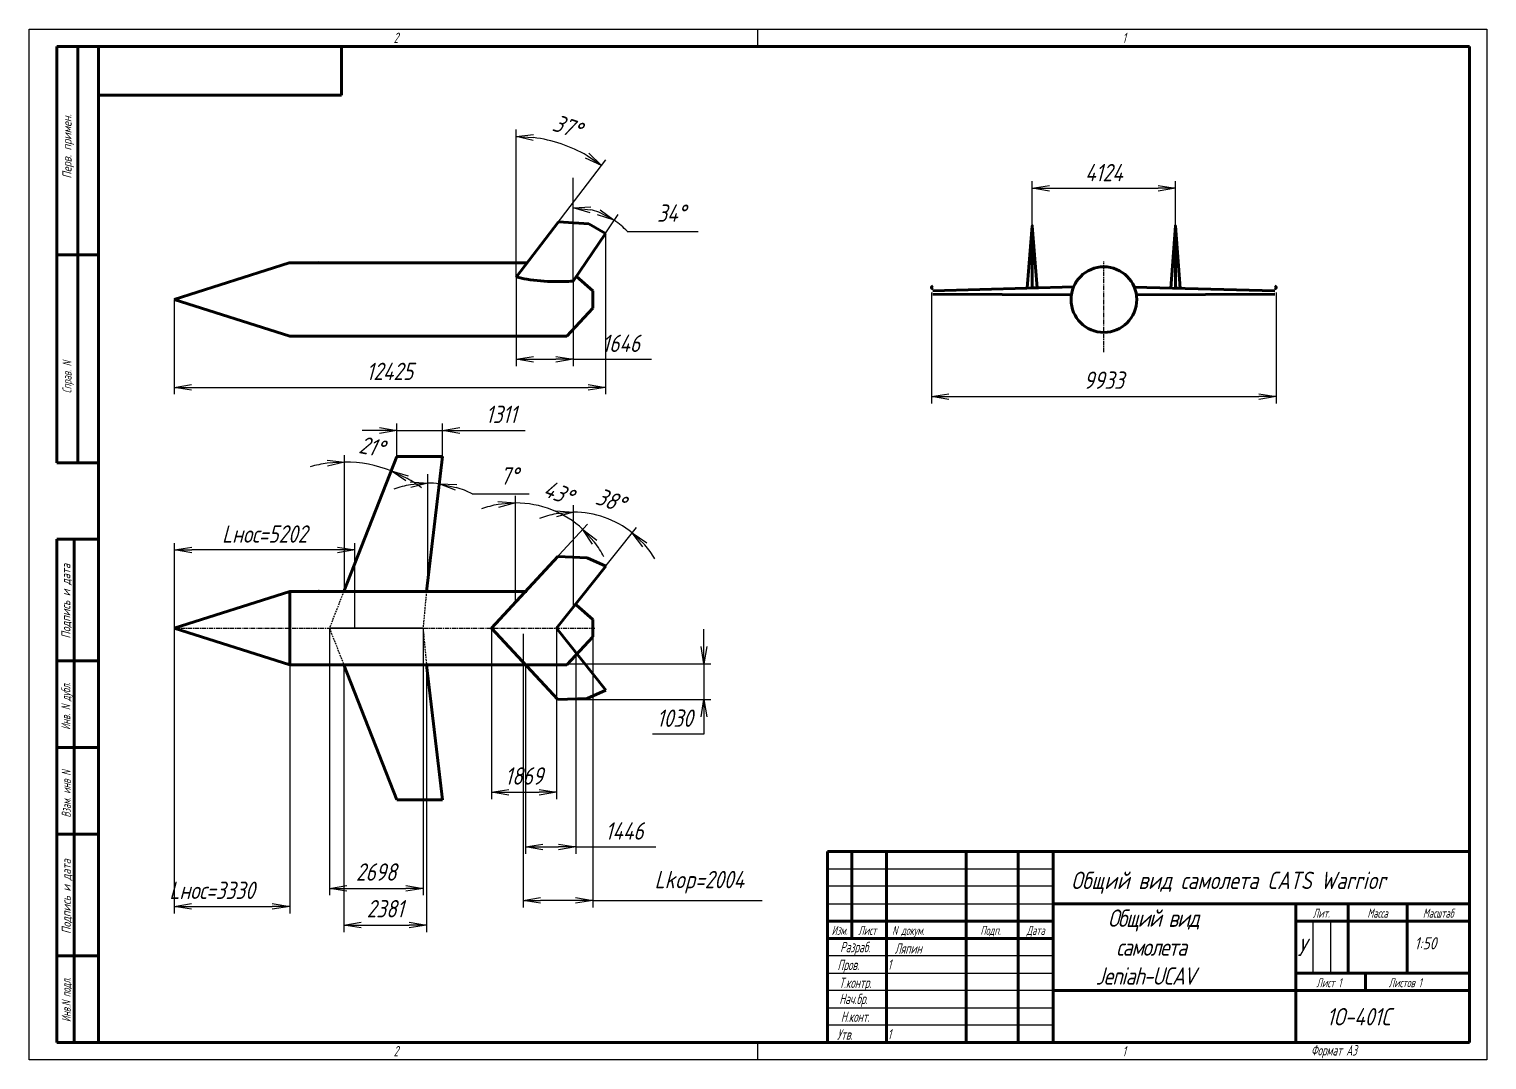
# Model space of a CAD drawing. Header units: millimetres. Extents: x -985956116104 to 1932156, y -552630487266 to 633586.
# Drawn here: x 6783.4 to 7203.4, y 35508.8 to 35805.8 of the extents above; entities that cross this region are included whole.
import ezdxf
from ezdxf.enums import TextEntityAlignment as Align

# ---------------------------------------------------------------- set-up
doc = ezdxf.new("R2010")
doc.units = ezdxf.units.MM
doc.linetypes.add('CENTER', pattern=[2, 1.25, -0.25, 0.25, -0.25])
doc.linetypes.add('DASHED', pattern=[0.75, 0.5, -0.25])
for name, color, linetype, lineweight in [('_axes (Оси)', 6, 'CENTER', 30), ('_basic (Основной)', 4, 'Continuous', 60), ('_contour (Тонкий)', 7, 'Continuous', 30), ('_invisible (Невидимый)', 1, 'DASHED', 30), ('_remote (Тонкий)', 9, 'Continuous', 30), ('_text (Надписи)', 2, 'Continuous', 30), ('_ОСНОВНОЙ', 4, 'Continuous', 60)]:
    doc.layers.add(name, color=color, linetype=linetype, lineweight=lineweight)
doc.styles.add('ESKD', font='eskd.shx', dxfattribs={"oblique": 15, "height": 5})
doc.dimstyles.new('ESKD', dxfattribs={"dimtxt": 5, "dimasz": 5, "dimexe": 2, "dimexo": 0, "dimgap": 2, "dimtad": 1, "dimtoh": 1, "dimzin": 12, "dimdsep": 46, "dimtxsty": 'ESKD', "dimblk1": 'OPEN', "dimblk2": 'OPEN', "dimsah": 1, "dimcen": 5, "dimclrd": 256, "dimclre": 256, "dimclrt": 2, "dimadec": 0, "dimazin": 0, "dimtfac": 1, "dimtmove": 0, "dimatfit": 3, "dimldrblk": 'OPEN', "dimfxl": 1, "dimtolj": 1, "dimtzin": 12, "dimlwd": -1, "dimlwe": -1, "dimarcsym": 0})

# ---------------------------------------------------------------- blocks, each defined once
blk = doc.blocks.new('_OPEN')
at = {"color": 0, "linetype": 'ByBlock'}
for p, q in [((-1, 0.167), (0, 0)), ((0, 0), (-1, -0.167)), ((0, 0), (-1, 0))]:
    blk.add_line(p, q, dxfattribs=at)
blk = doc.blocks.new('*D302')
at = {"layer": '_contour (Тонкий)', "transparency": 16777216}
for p, q in [((6949.43, 35746.99), (6949.43, 35700.61)), ((6825.17, 35727.9), (6825.17, 35700.61)), ((6830.17, 35702.61), (6944.43, 35702.61))]:
    blk.add_line(p, q, dxfattribs=at)
at = {"layer": 'Defpoints', "color": 0, "transparency": 16777216}
for p in [(6949.43, 35746.99), (6825.17, 35727.9), (6949.43, 35702.61)]:
    blk.add_point(p, dxfattribs=at)
at = {"layer": '_contour (Тонкий)', "transparency": 16777216, "xscale": 5, "yscale": 5, "zscale": 5, "rotation": 180}
blk.add_blockref('_OPEN', (6825.17, 35702.61), dxfattribs=at)
at = {"layer": '_contour (Тонкий)', "transparency": 16777216, "xscale": 5, "yscale": 5, "zscale": 5}
blk.add_blockref('_OPEN', (6949.43, 35702.61), dxfattribs=at)
at = {"layer": '_contour (Тонкий)', "color": 2, "transparency": 16777216, "insert": (6887.3, 35707.21), "char_height": 5, "attachment_point": 5, "style": 'ESKD'}
blk.add_mtext('\\A1;12425', dxfattribs=at)
blk = doc.blocks.new('*D303')
at = {"layer": '_contour (Тонкий)', "transparency": 16777216}
for p, q in [((6923.72, 35734.38), (6923.72, 35708.7)), ((6940.18, 35733.2), (6940.18, 35708.7)), ((6928.72, 35710.7), (6935.18, 35710.7)), ((6940.18, 35710.7), (6962.72, 35710.7))]:
    blk.add_line(p, q, dxfattribs=at)
at = {"layer": 'Defpoints', "color": 0, "transparency": 16777216}
for p in [(6923.72, 35734.38), (6940.18, 35733.2), (6940.18, 35710.7)]:
    blk.add_point(p, dxfattribs=at)
at = {"layer": '_contour (Тонкий)', "transparency": 16777216, "xscale": 5, "yscale": 5, "zscale": 5, "rotation": 180}
blk.add_blockref('_OPEN', (6923.72, 35710.7), dxfattribs=at)
at = {"layer": '_contour (Тонкий)', "transparency": 16777216, "xscale": 5, "yscale": 5, "zscale": 5}
blk.add_blockref('_OPEN', (6940.18, 35710.7), dxfattribs=at)
at = {"layer": '_contour (Тонкий)', "color": 2, "transparency": 16777216, "insert": (6953.95, 35715.3), "char_height": 5, "attachment_point": 5, "style": 'ESKD'}
blk.add_mtext('\\A1;1646', dxfattribs=at)
blk = doc.blocks.new('*D304')
at = {"layer": '_contour (Тонкий)', "transparency": 16777216}
for p, q in [((6889.38, 35682.7), (6889.38, 35692.2)), ((6902.49, 35682.7), (6902.49, 35692.2)), ((6884.38, 35690.2), (6879.38, 35690.2)), ((6889.38, 35690.2), (6902.49, 35690.2)), ((6907.49, 35690.2), (6926.33, 35690.2))]:
    blk.add_line(p, q, dxfattribs=at)
at = {"layer": 'Defpoints', "color": 0, "transparency": 16777216}
for p in [(6902.49, 35690.2), (6889.38, 35682.7), (6902.49, 35682.7)]:
    blk.add_point(p, dxfattribs=at)
at = {"layer": '_contour (Тонкий)', "transparency": 16777216, "xscale": 5, "yscale": 5, "zscale": 5}
blk.add_blockref('_OPEN', (6889.38, 35690.2), dxfattribs=at)
at = {"layer": '_contour (Тонкий)', "transparency": 16777216, "xscale": 5, "yscale": 5, "zscale": 5, "rotation": 180}
blk.add_blockref('_OPEN', (6902.49, 35690.2), dxfattribs=at)
at = {"layer": '_contour (Тонкий)', "color": 2, "transparency": 16777216, "insert": (6919.41, 35694.83), "char_height": 5, "attachment_point": 5, "style": 'ESKD'}
blk.add_mtext('\\A1;1311', dxfattribs=at)
blk = doc.blocks.new('*D305')
at = {"layer": '_contour (Тонкий)', "transparency": 16777216}
for p, q in [((7072.44, 35749.17), (7072.44, 35761.99)), ((7077.44, 35759.99), (7108.68, 35759.99)), ((7113.68, 35749.17), (7113.68, 35761.99))]:
    blk.add_line(p, q, dxfattribs=at)
at = {"layer": 'Defpoints', "color": 0, "transparency": 16777216}
for p in [(7113.68, 35759.99), (7072.44, 35749.17), (7113.68, 35749.17)]:
    blk.add_point(p, dxfattribs=at)
at = {"layer": '_contour (Тонкий)', "transparency": 16777216, "xscale": 5, "yscale": 5, "zscale": 5, "rotation": 180}
blk.add_blockref('_OPEN', (7072.44, 35759.99), dxfattribs=at)
at = {"layer": '_contour (Тонкий)', "transparency": 16777216, "xscale": 5, "yscale": 5, "zscale": 5}
blk.add_blockref('_OPEN', (7113.68, 35759.99), dxfattribs=at)
at = {"layer": '_contour (Тонкий)', "color": 2, "transparency": 16777216, "insert": (7093.06, 35764.49), "char_height": 5, "attachment_point": 5, "style": 'ESKD'}
blk.add_mtext('\\A1;4124', dxfattribs=at)
blk = doc.blocks.new('*D306')
at = {"layer": '_contour (Тонкий)', "transparency": 16777216}
for p, q in [((7043.4, 35729.95), (7043.4, 35697.95)), ((7142.73, 35729.95), (7142.73, 35697.95)), ((7048.4, 35699.95), (7137.73, 35699.95))]:
    blk.add_line(p, q, dxfattribs=at)
at = {"layer": 'Defpoints', "color": 0, "transparency": 16777216}
for p in [(7043.4, 35729.95), (7142.73, 35729.95), (7142.73, 35699.95)]:
    blk.add_point(p, dxfattribs=at)
at = {"layer": '_contour (Тонкий)', "transparency": 16777216, "xscale": 5, "yscale": 5, "zscale": 5, "rotation": 180}
blk.add_blockref('_OPEN', (7043.4, 35699.95), dxfattribs=at)
at = {"layer": '_contour (Тонкий)', "transparency": 16777216, "xscale": 5, "yscale": 5, "zscale": 5}
blk.add_blockref('_OPEN', (7142.73, 35699.95), dxfattribs=at)
at = {"layer": '_contour (Тонкий)', "color": 2, "transparency": 16777216, "insert": (7093.06, 35704.68), "char_height": 5, "attachment_point": 5, "style": 'ESKD'}
blk.add_mtext('\\A1;9933', dxfattribs=at)
blk = doc.blocks.new('*D307')
at = {"layer": '_contour (Тонкий)', "transparency": 16777216}
for p, q in [((6923.72, 35736.41), (6923.72, 35776.91)), ((6924.95, 35735.99), (6949.56, 35768.16))]:
    blk.add_line(p, q, dxfattribs=at)
blk.add_arc((6923.72, 35734.38), 40.53, 59.6606, 82.9273, dxfattribs=at)
at = {"layer": '_contour (Тонкий)', "transparency": 16777216, "xscale": 5, "yscale": 5, "zscale": 5}
for p, rotation in [((6923.72, 35774.91), 176.463668505728), ((6948.34, 35766.57), 326.1242996539661)]:
    blk.add_blockref('_OPEN', p, dxfattribs=dict(at, rotation=rotation))
at = {"layer": '_contour (Тонкий)', "color": 2, "transparency": 16777216, "insert": (6938.41, 35777.79), "char_height": 5, "attachment_point": 5, "rotation": 341.294, "style": 'ESKD'}
blk.add_mtext('\\A1;37%%d', dxfattribs=at)
blk = doc.blocks.new('*D308')
at = {"layer": '_contour (Тонкий)', "transparency": 16777216}
for p, q in [((6940.18, 35734.26), (6940.18, 35756.37)), ((6940.77, 35734.08), (6953.08, 35752.44)), ((6955.76, 35747.53), (6976.13, 35747.53))]:
    blk.add_line(p, q, dxfattribs=at)
for start, end in [(69.7146, 76.4365), (42.5876, 56.1511)]:
    blk.add_arc((6940.18, 35733.2), 21.17, start, end, dxfattribs=at)
at = {"layer": '_contour (Тонкий)', "transparency": 16777216, "xscale": 5, "yscale": 5, "zscale": 5}
for p, rotation in [((6940.18, 35754.37), 173.2182285154605), ((6951.97, 35750.78), 332.9328713941713)]:
    blk.add_blockref('_OPEN', p, dxfattribs=dict(at, rotation=rotation))
at = {"layer": '_contour (Тонкий)', "color": 2, "transparency": 16777216, "insert": (6968.45, 35752.82), "char_height": 5, "attachment_point": 5, "style": 'ESKD'}
blk.add_mtext('\\A1;34%%d', dxfattribs=at)
blk = doc.blocks.new('*D309')
at = {"layer": '_contour (Тонкий)', "transparency": 16777216}
for p, q in [((6874.3, 35646.23), (6874.3, 35683.1)), ((6878.04, 35653.9), (6888.48, 35680.41))]:
    blk.add_line(p, q, dxfattribs=at)
for start, end in [(97.8098, 105.6196), (68.5138, 90), (52.8942, 60.704)]:
    blk.add_arc((6874.3, 35644.39), 36.71, start, end, dxfattribs=at)
at = {"layer": '_contour (Тонкий)', "transparency": 16777216, "xscale": 5, "yscale": 5, "zscale": 5}
for p, rotation in [((6874.3, 35681.1), 3.904900282226633), ((6887.75, 35678.55), 154.6088952431098)]:
    blk.add_blockref('_OPEN', p, dxfattribs=dict(at, rotation=rotation))
at = {"layer": '_contour (Тонкий)', "color": 2, "transparency": 16777216, "insert": (6882.11, 35685.53), "char_height": 5, "attachment_point": 5, "rotation": 349.2569, "style": 'ESKD'}
blk.add_mtext('\\A1;21%%d', dxfattribs=at)
blk = doc.blocks.new('*D310')
at = {"layer": '_contour (Тонкий)', "transparency": 16777216}
for p, q in [((6898.26, 35648.44), (6898.26, 35677.02)), ((6899.29, 35655.74), (6901.79, 35676.81)), ((6911.08, 35671.91), (6927.44, 35671.91))]:
    blk.add_line(p, q, dxfattribs=at)
for start, end in [(83.242, 90), (100.2535, 110.507), (62.735, 72.9885)]:
    blk.add_arc((6898.26, 35647.04), 27.98, start, end, dxfattribs=at)
at = {"layer": '_contour (Тонкий)', "transparency": 16777216, "xscale": 5, "yscale": 5, "zscale": 5}
for p, rotation in [((6898.26, 35675.02), 5.126738907194009), ((6901.56, 35674.83), 168.1152307642356)]:
    blk.add_blockref('_OPEN', p, dxfattribs=dict(at, rotation=rotation))
at = {"layer": '_contour (Тонкий)', "color": 2, "transparency": 16777216, "insert": (6921.76, 35677.08), "char_height": 5, "attachment_point": 5, "style": 'ESKD'}
blk.add_mtext('\\A1;7%%d', dxfattribs=at)
blk = doc.blocks.new('*D311')
at = {"layer": '_contour (Тонкий)', "transparency": 16777216}
for p, q in [((6923.53, 35642.12), (6923.53, 35671.31)), ((6924.5, 35641.74), (6944.33, 35663.16))]:
    blk.add_line(p, q, dxfattribs=at)
for start, end in [(100.0209, 110.0419), (47.2097, 90), (27.1679, 37.1888)]:
    blk.add_arc((6923.53, 35640.69), 28.62, start, end, dxfattribs=at)
at = {"layer": '_contour (Тонкий)', "transparency": 16777216, "xscale": 5, "yscale": 5, "zscale": 5}
for p, rotation in [((6923.53, 35669.31), 5.010462572479939), ((6942.98, 35661.69), 132.1992867942855)]:
    blk.add_blockref('_OPEN', p, dxfattribs=dict(at, rotation=rotation))
at = {"layer": '_contour (Тонкий)', "color": 2, "transparency": 16777216, "insert": (6935.9, 35672.27), "char_height": 5, "attachment_point": 5, "rotation": 338.6049, "style": 'ESKD'}
blk.add_mtext('\\A1;43%%d', dxfattribs=at)
blk = doc.blocks.new('*D312')
at = {"layer": '_contour (Тонкий)', "transparency": 16777216}
for p, q in [((6940.22, 35640.75), (6940.22, 35668.63)), ((6941.06, 35640.46), (6958.42, 35662.27))]:
    blk.add_line(p, q, dxfattribs=at)
for start, end in [(51.5077, 90), (100.5324, 111.0649), (30.4428, 40.9753)]:
    blk.add_arc((6940.22, 35639.39), 27.24, start, end, dxfattribs=at)
at = {"layer": '_contour (Тонкий)', "transparency": 16777216, "xscale": 5, "yscale": 5, "zscale": 5}
for p, rotation in [((6940.22, 35666.63), 5.266216945571029), ((6957.17, 35660.71), 136.2414742994455)]:
    blk.add_blockref('_OPEN', p, dxfattribs=dict(at, rotation=rotation))
at = {"layer": '_contour (Тонкий)', "color": 2, "transparency": 16777216, "insert": (6950.94, 35670.11), "char_height": 5, "attachment_point": 5, "rotation": 340.7538, "style": 'ESKD'}
blk.add_mtext('\\A1;38%%d', dxfattribs=at)
blk = doc.blocks.new('*D381')
at = {"layer": '_contour (Тонкий)', "transparency": 16777216}
for p, q in [((6825.17, 35633.25), (6825.17, 35551.05)), ((6858.47, 35622.67), (6858.47, 35551.05)), ((6830.17, 35553.05), (6853.47, 35553.05))]:
    blk.add_line(p, q, dxfattribs=at)
at = {"layer": 'Defpoints', "color": 0, "transparency": 16777216}
for p in [(6825.17, 35633.25), (6858.47, 35622.67), (6858.47, 35553.05)]:
    blk.add_point(p, dxfattribs=at)
at = {"layer": '_contour (Тонкий)', "transparency": 16777216, "xscale": 5, "yscale": 5, "zscale": 5, "rotation": 180}
blk.add_blockref('_OPEN', (6825.17, 35553.05), dxfattribs=at)
at = {"layer": '_contour (Тонкий)', "transparency": 16777216, "xscale": 5, "yscale": 5, "zscale": 5}
blk.add_blockref('_OPEN', (6858.47, 35553.05), dxfattribs=at)
at = {"layer": '_contour (Тонкий)', "color": 2, "transparency": 16777216, "insert": (6836.11, 35557.68), "char_height": 5, "attachment_point": 5, "style": 'ESKD'}
blk.add_mtext('\\A1;Lнос=3330', dxfattribs=at)
blk = doc.blocks.new('*D382')
at = {"layer": '_contour (Тонкий)', "transparency": 16777216}
for p, q in [((6869.91, 35633.25), (6869.91, 35556.25)), ((6896.9, 35633.25), (6896.9, 35556.25)), ((6874.91, 35558.25), (6891.9, 35558.25))]:
    blk.add_line(p, q, dxfattribs=at)
at = {"layer": 'Defpoints', "color": 0, "transparency": 16777216}
for p in [(6869.91, 35633.25), (6896.9, 35633.25), (6896.9, 35558.25)]:
    blk.add_point(p, dxfattribs=at)
at = {"layer": '_contour (Тонкий)', "transparency": 16777216, "xscale": 5, "yscale": 5, "zscale": 5, "rotation": 180}
blk.add_blockref('_OPEN', (6869.91, 35558.25), dxfattribs=at)
at = {"layer": '_contour (Тонкий)', "transparency": 16777216, "xscale": 5, "yscale": 5, "zscale": 5}
blk.add_blockref('_OPEN', (6896.9, 35558.25), dxfattribs=at)
at = {"layer": '_contour (Тонкий)', "color": 2, "transparency": 16777216, "insert": (6883.4, 35562.95), "char_height": 5, "attachment_point": 5, "style": 'ESKD'}
blk.add_mtext('\\A1;2698', dxfattribs=at)
blk = doc.blocks.new('*D383')
at = {"layer": '_contour (Тонкий)', "transparency": 16777216}
for p, q in [((6874.08, 35622.67), (6874.08, 35545.67)), ((6897.88, 35622.67), (6897.88, 35545.67)), ((6879.08, 35547.67), (6892.88, 35547.67))]:
    blk.add_line(p, q, dxfattribs=at)
at = {"layer": 'Defpoints', "color": 0, "transparency": 16777216}
for p in [(6874.08, 35622.67), (6897.88, 35622.67), (6897.88, 35547.67)]:
    blk.add_point(p, dxfattribs=at)
at = {"layer": '_contour (Тонкий)', "transparency": 16777216, "xscale": 5, "yscale": 5, "zscale": 5, "rotation": 180}
blk.add_blockref('_OPEN', (6874.08, 35547.67), dxfattribs=at)
at = {"layer": '_contour (Тонкий)', "transparency": 16777216, "xscale": 5, "yscale": 5, "zscale": 5}
blk.add_blockref('_OPEN', (6897.88, 35547.67), dxfattribs=at)
at = {"layer": '_contour (Тонкий)', "color": 2, "transparency": 16777216, "insert": (6885.98, 35552.38), "char_height": 5, "attachment_point": 5, "style": 'ESKD'}
blk.add_mtext('\\A1;2381', dxfattribs=at)
blk = doc.blocks.new('*D385')
at = {"layer": '_contour (Тонкий)', "transparency": 16777216}
for p, q in [((6916.64, 35633.25), (6916.64, 35583.93)), ((6935.33, 35633.25), (6935.33, 35583.93)), ((6921.64, 35585.93), (6930.33, 35585.93))]:
    blk.add_line(p, q, dxfattribs=at)
at = {"layer": 'Defpoints', "color": 0, "transparency": 16777216}
for p in [(6916.64, 35633.25), (6935.33, 35633.25), (6935.33, 35585.93)]:
    blk.add_point(p, dxfattribs=at)
at = {"layer": '_contour (Тонкий)', "transparency": 16777216, "xscale": 5, "yscale": 5, "zscale": 5, "rotation": 180}
blk.add_blockref('_OPEN', (6916.64, 35585.93), dxfattribs=at)
at = {"layer": '_contour (Тонкий)', "transparency": 16777216, "xscale": 5, "yscale": 5, "zscale": 5}
blk.add_blockref('_OPEN', (6935.33, 35585.93), dxfattribs=at)
at = {"layer": '_contour (Тонкий)', "color": 2, "transparency": 16777216, "insert": (6925.99, 35590.63), "char_height": 5, "attachment_point": 5, "style": 'ESKD'}
blk.add_mtext('\\A1;1869', dxfattribs=at)
blk = doc.blocks.new('*D386')
at = {"layer": '_contour (Тонкий)', "transparency": 16777216}
for p, q in [((6940.89, 35626.26), (6940.89, 35568.17)), ((6926.43, 35622.67), (6926.43, 35568.17)), ((6931.43, 35570.17), (6935.89, 35570.17)), ((6940.89, 35570.17), (6963.93, 35570.17))]:
    blk.add_line(p, q, dxfattribs=at)
at = {"layer": 'Defpoints', "color": 0, "transparency": 16777216}
for p in [(6940.89, 35626.26), (6926.43, 35622.67), (6940.89, 35570.17)]:
    blk.add_point(p, dxfattribs=at)
at = {"layer": '_contour (Тонкий)', "transparency": 16777216, "xscale": 5, "yscale": 5, "zscale": 5, "rotation": 180}
blk.add_blockref('_OPEN', (6926.43, 35570.17), dxfattribs=at)
at = {"layer": '_contour (Тонкий)', "transparency": 16777216, "xscale": 5, "yscale": 5, "zscale": 5}
blk.add_blockref('_OPEN', (6940.89, 35570.17), dxfattribs=at)
at = {"layer": '_contour (Тонкий)', "color": 2, "transparency": 16777216, "insert": (6954.91, 35574.78), "char_height": 5, "attachment_point": 5, "style": 'ESKD'}
blk.add_mtext('\\A1;1446', dxfattribs=at)
blk = doc.blocks.new('*D387')
at = {"layer": '_contour (Тонкий)', "transparency": 16777216}
for p, q in [((6977.83, 35627.95), (6977.83, 35632.95)), ((6926.18, 35622.95), (6979.83, 35622.95)), ((6977.83, 35622.95), (6977.83, 35612.65)), ((6935.71, 35612.65), (6979.83, 35612.65)), ((6977.83, 35607.65), (6977.83, 35602.65)), ((6977.83, 35602.65), (6962.99, 35602.65))]:
    blk.add_line(p, q, dxfattribs=at)
at = {"layer": 'Defpoints', "color": 0, "transparency": 16777216}
for p in [(6926.18, 35622.95), (6935.71, 35612.65), (6977.83, 35612.65)]:
    blk.add_point(p, dxfattribs=at)
at = {"layer": '_contour (Тонкий)', "transparency": 16777216, "xscale": 5, "yscale": 5, "zscale": 5}
for p, rotation in [((6977.83, 35622.95), 270), ((6977.83, 35612.65), 90)]:
    blk.add_blockref('_OPEN', p, dxfattribs=dict(at, rotation=rotation))
at = {"layer": '_contour (Тонкий)', "color": 2, "transparency": 16777216, "insert": (6969.41, 35607.28), "char_height": 5, "attachment_point": 5, "style": 'ESKD'}
blk.add_mtext('\\A1;1030', dxfattribs=at)
blk = doc.blocks.new('*D388')
at = {"layer": '_contour (Тонкий)', "transparency": 16777216}
for p, q in [((6945.79, 35635.73), (6945.79, 35552.77)), ((6925.75, 35631.63), (6925.75, 35552.77)), ((6940.79, 35554.77), (6930.75, 35554.77)), ((6945.79, 35554.77), (6994.65, 35554.77))]:
    blk.add_line(p, q, dxfattribs=at)
at = {"layer": 'Defpoints', "color": 0, "transparency": 16777216}
for p in [(6945.79, 35635.73), (6925.75, 35631.63), (6925.75, 35554.77)]:
    blk.add_point(p, dxfattribs=at)
at = {"layer": '_contour (Тонкий)', "transparency": 16777216, "xscale": 5, "yscale": 5, "zscale": 5, "rotation": 180}
blk.add_blockref('_OPEN', (6925.75, 35554.77), dxfattribs=at)
at = {"layer": '_contour (Тонкий)', "transparency": 16777216, "xscale": 5, "yscale": 5, "zscale": 5}
blk.add_blockref('_OPEN', (6945.79, 35554.77), dxfattribs=at)
at = {"layer": '_contour (Тонкий)', "color": 2, "transparency": 16777216, "insert": (6976.48, 35560.02), "char_height": 5, "attachment_point": 5, "style": 'ESKD'}
blk.add_mtext('\\A1;Lkop=2004', dxfattribs=at)
blk = doc.blocks.new('*D501')
at = {"layer": '_contour (Тонкий)', "transparency": 16777216}
for p, q in [((6825.24, 35633.25), (6825.24, 35657.75)), ((6872.26, 35655.75), (6830.24, 35655.75)), ((6877.26, 35633.25), (6877.26, 35657.75))]:
    blk.add_line(p, q, dxfattribs=at)
at = {"layer": 'Defpoints', "color": 0, "transparency": 16777216}
for p in [(6825.24, 35655.75), (6825.24, 35633.25), (6877.26, 35633.25)]:
    blk.add_point(p, dxfattribs=at)
at = {"layer": '_contour (Тонкий)', "transparency": 16777216, "xscale": 5, "yscale": 5, "zscale": 5, "rotation": 180}
blk.add_blockref('_OPEN', (6825.24, 35655.75), dxfattribs=at)
at = {"layer": '_contour (Тонкий)', "transparency": 16777216, "xscale": 5, "yscale": 5, "zscale": 5}
blk.add_blockref('_OPEN', (6877.26, 35655.75), dxfattribs=at)
at = {"layer": '_contour (Тонкий)', "color": 2, "transparency": 16777216, "insert": (6851.25, 35660.35), "char_height": 5, "attachment_point": 5, "style": 'ESKD'}
blk.add_mtext('\\A1;Lнос=5202', dxfattribs=at)

msp = doc.modelspace()

# ---------------------------------------------------------------- linework, layer by layer
at = {"layer": '_axes (Оси)', "transparency": 33554687}
for p, q in [((7093.063, 35712.714), (7093.063, 35738.845)), ((6825.175, 35633.245), (6946.508, 35633.245))]:
    msp.add_line(p, q, dxfattribs=at)
at = {"layer": '_basic (Основной)', "transparency": 33554687}
for p, q in [((6791.409, 35800.833), (6803.409, 35800.833)), ((6791.409, 35680.833), (6791.409, 35800.833)), ((6797.409, 35800.833), (6797.409, 35680.833)), ((6803.409, 35513.833), (6803.409, 35800.833)), ((6803.409, 35800.833), (7198.409, 35800.833)), ((6873.409, 35786.833), (6873.409, 35800.833)), ((7198.409, 35800.833), (7198.409, 35513.833)), ((6803.409, 35786.833), (6873.409, 35786.833)), ((6923.717, 35734.382), (6935.882, 35750.286)), ((6935.882, 35750.286), (6944.679, 35749.779)), ((6949.426, 35746.992), (6940.177, 35733.201)), ((6944.679, 35749.779), (6949.426, 35746.992)), ((6791.409, 35740.833), (6803.409, 35740.833)), ((6825.175, 35727.9), (6858.313, 35738.457)), ((6858.313, 35738.457), (6926.834, 35738.457)), ((6945.775, 35730.4), (6941.091, 35734.564)), ((7084.365, 35731.601), (7043.793, 35730.441)), ((7043.795, 35729.469), (7083.717, 35729.316)), ((7101.791, 35731.532), (7142.333, 35730.441)), ((7142.331, 35729.469), (7102.409, 35729.316)), ((6825.175, 35727.9), (6858.475, 35717.344)), ((6945.775, 35725.4), (6938.354, 35717.344)), ((6858.475, 35717.344), (6938.354, 35717.344)), ((6791.409, 35680.833), (6803.409, 35680.833)), ((6889.378, 35682.696), (6874.062, 35643.785)), ((6889.378, 35682.696), (6902.488, 35682.696)), ((6902.488, 35682.696), (6897.878, 35643.785)), ((6803.409, 35658.833), (6791.409, 35658.833)), ((6791.409, 35513.833), (6791.409, 35658.833)), ((6796.409, 35658.833), (6796.409, 35513.833)), ((6916.643, 35633.245), (6935.709, 35653.842)), ((6935.709, 35653.842), (6944.149, 35653.535)), ((6949.541, 35651.115), (6935.331, 35633.245)), ((6944.149, 35653.535), (6949.541, 35651.115)), ((6825.188, 35633.229), (6858.475, 35643.785)), ((6858.475, 35643.785), (6858.475, 35622.672)), ((6858.475, 35643.785), (6926.847, 35643.785)), ((6945.788, 35635.729), (6941.104, 35639.892)), ((6825.188, 35633.229), (6858.475, 35622.672)), ((6916.643, 35633.245), (6935.709, 35612.649)), ((6949.541, 35615.376), (6935.331, 35633.245)), ((6945.788, 35635.729), (6945.788, 35630.729)), ((6945.788, 35630.729), (6938.367, 35622.672)), ((6791.409, 35623.833), (6803.409, 35623.833)), ((6858.475, 35622.672), (6938.367, 35622.672)), ((6889.378, 35583.795), (6874.075, 35622.672)), ((6902.488, 35583.795), (6897.882, 35622.672)), ((6935.709, 35612.649), (6944.149, 35612.956)), ((6944.149, 35612.956), (6949.541, 35615.376)), ((6803.409, 35598.833), (6791.409, 35598.833)), ((6889.378, 35583.795), (6902.488, 35583.795)), ((6791.409, 35573.833), (6803.409, 35573.833)), ((7078.409, 35513.833), (7078.409, 35568.833)), ((6803.409, 35538.833), (6791.409, 35538.833)), ((6791.409, 35513.833), (6803.409, 35513.833)), ((7198.409, 35513.833), (6803.409, 35513.833))]:
    msp.add_line(p, q, dxfattribs=at)
at = {"layer": '_basic (Основной)', "linetype": 'Continuous', "transparency": 33554687}
for p, q in [((7013.409, 35568.833), (7198.409, 35568.833)), ((7013.409, 35513.833), (7013.409, 35568.833)), ((7020.409, 35543.833), (7020.409, 35568.833)), ((7030.409, 35568.833), (7030.409, 35513.833)), ((7053.409, 35513.833), (7053.409, 35568.833)), ((7068.409, 35568.833), (7068.409, 35513.833)), ((7198.409, 35553.833), (7078.409, 35553.833)), ((7148.409, 35553.833), (7148.409, 35513.833)), ((7163.409, 35553.833), (7163.409, 35533.833)), ((7180.409, 35533.833), (7180.409, 35553.833)), ((7078.409, 35548.833), (7013.409, 35548.833)), ((7148.409, 35548.833), (7198.409, 35548.833)), ((7013.409, 35543.833), (7078.409, 35543.833)), ((7198.409, 35533.833), (7148.409, 35533.833)), ((7168.409, 35528.833), (7168.409, 35533.833)), ((7078.409, 35528.833), (7198.409, 35528.833))]:
    msp.add_line(p, q, dxfattribs=at)
at = {"layer": '_basic (Основной)', "transparency": 33554687}
for points in [[(7072.442, 35749.174), (7072.442, 35731.26), (7073.871, 35731.26), (7072.442, 35749.174), (7070.961, 35731.26)], [(7113.684, 35749.174), (7113.684, 35731.212), (7115.079, 35731.212), (7113.684, 35749.174), (7112.362, 35731.212)]]:
    msp.add_lwpolyline(points, dxfattribs=at)
for points, start_tangent, end_tangent in [([(6866.93, 35738.457), (6866.893, 35738.52), (6867.018, 35738.654)], (-0.0090868, 0.011699), (0.014797, 0.009133)), ([(6940.177, 35733.201), (6934.785, 35733.077), (6926.824, 35733.788), (6923.717, 35734.382)], (-0.0133261, -0.0005367), (-0.0130699, 0.0026385)), ([(7043.793, 35731.884), (7043.396, 35731.374), (7043.795, 35730.912)], (-0.0125267, -0.0106279), (0.0127965, -0.0100098)), ([(7142.333, 35731.884), (7142.729, 35731.374), (7142.331, 35730.912)], (0.0125267, -0.0106279), (-0.0127965, -0.0100098)), ([(6866.943, 35643.785), (6866.906, 35643.848), (6867.031, 35643.982)], (-0.0090868, 0.011699), (0.014797, 0.009133))]:
    msp.add_spline(points, degree=3, dxfattribs=dict(at, start_tangent=start_tangent, end_tangent=end_tangent))
at = {"layer": '_contour (Тонкий)', "transparency": 33554687}
for p, q in [((6783.409, 35508.833), (6783.409, 35805.833)), ((6783.409, 35805.833), (7203.409, 35805.833)), ((6993.409, 35800.833), (6993.409, 35805.833)), ((7203.409, 35805.833), (7203.409, 35508.833)), ((6940.177, 35733.201), (6940.177, 35763.012)), ((6923.717, 35734.382), (6923.717, 35762.837)), ((6943.433, 35724.569), (6943.433, 35724.569)), ((6874.3, 35644.391), (6874.3, 35682.251)), ((6898.264, 35646.196), (6898.264, 35677.639)), ((6923.531, 35640.686), (6923.531, 35664.917)), ((6940.217, 35639.389), (6940.217, 35664.917)), ((6869.913, 35633.245), (6896.895, 35633.245)), ((6884.605, 35633.245), (6869.913, 35633.245)), ((6896.895, 35633.245), (6883.404, 35633.245)), ((6993.409, 35508.833), (6993.409, 35513.833)), ((7203.409, 35508.833), (6783.409, 35508.833))]:
    msp.add_line(p, q, dxfattribs=at)
at = {"layer": '_invisible (Невидимый)', "transparency": 33554687}
for p, q in [((6874.062, 35643.785), (6869.913, 35633.245)), ((6897.878, 35643.785), (6896.895, 35633.245)), ((6869.913, 35633.245), (6874.075, 35622.672)), ((6896.895, 35633.245), (6897.882, 35622.672))]:
    msp.add_line(p, q, dxfattribs=at)
at = {"layer": '_remote (Тонкий)', "linetype": 'Continuous', "transparency": 33554687}
for p, q in [((7013.409, 35563.833), (7078.409, 35563.833)), ((7078.409, 35558.833), (7013.409, 35558.833)), ((7013.409, 35553.833), (7078.409, 35553.833)), ((7078.409, 35538.833), (7013.409, 35538.833)), ((7013.409, 35533.833), (7078.409, 35533.833)), ((7078.409, 35528.833), (7013.409, 35528.833)), ((7013.409, 35523.833), (7078.409, 35523.833)), ((7078.409, 35518.833), (7013.409, 35518.833))]:
    msp.add_line(p, q, dxfattribs=at)
at = {"layer": '_remote (Тонкий)', "transparency": 33554687}
for p, q in [((7153.409, 35533.833), (7153.409, 35548.833)), ((7158.409, 35548.833), (7158.409, 35533.833))]:
    msp.add_line(p, q, dxfattribs=at)
at = {"layer": '_ОСНОВНОЙ', "transparency": 33554687}
msp.add_line((6945.775, 35730.4), (6945.775, 35725.4), dxfattribs=at)
msp.add_circle((7093.063, 35727.9), 9.453, dxfattribs=at)

# ---------------------------------------------------------------- texts
at = {"layer": '_basic (Основной)', "color": 30, "transparency": 33554687, "style": 'ESKD', "oblique": 15}
msp.add_text('Общий вид самолета CATS Warrior', height=5, dxfattribs=at).set_placement((7083.647, 35558.047))
at = {"layer": '_contour (Тонкий)', "color": 2, "transparency": 33554687, "insert": (7078.409, 35552.157), "char_height": 5, "attachment_point": 1, "style": 'ESKD'}
msp.add_mtext_dynamic_manual_height_columns('\\pi15.82436;{\\T0.9;Общий вид\\P\\pi18.22485;самолета \\P\\pi12.27308;Jeniah-UCAV}', width=70.09073, gutter_width=12.5, heights=[25.222], dxfattribs=at)
at = {"layer": '_text (Надписи)', "transparency": 33554687, "style": 'ESKD', "oblique": 15, "width": 0.8}
for s, height, p in [('2', 3, (6888.409, 35801.833)), ('1', 3, (7098.409, 35801.833)), ('N докум.', 2.6, (7032.042, 35544.819)), ('Ляпин', 3, (7032.809, 35539.436)), ('1', 3, (7030.779, 35534.779)), ('1', 3, (7030.779, 35514.71)), ('2', 3, (6888.409, 35509.833)), ('1', 3, (7098.409, 35509.833)), ('Формат А3', 3, (7152.721, 35510.075))]:
    msp.add_text(s, height=height, dxfattribs=at).set_placement(p)
at = {"layer": '_text (Надписи)', "transparency": 33554687, "style": 'ESKD', "oblique": 15}
for s, p in [('Перв. примен.', (6795.614, 35772.028)), ('Подпись и дата', (6795.283, 35640.981)), ('Подпись и дата', (6795.416, 35555.871))]:
    msp.add_text(s, height=2.6, rotation=90, dxfattribs=at).set_placement(p, align=Align.CENTER)
at = {"layer": '_text (Надписи)', "transparency": 33554687, "style": 'ESKD', "oblique": 15, "width": 0.8}
for s, p in [('Справ. N', (6795.611, 35705.524)), ('Инв. N дубл.', (6795.277, 35610.728)), ('Взам. инв N', (6795.402, 35585.411)), ('Инв.N подл.', (6795.394, 35526.129))]:
    msp.add_text(s, height=2.6, rotation=90, dxfattribs=at).set_placement(p, align=Align.CENTER)
for s, height, p in [('Лит.', 2.6, (7155.699, 35549.79)), ('Масса', 2.6, (7171.922, 35549.79)), ('Масштаб', 2.6, (7189.42, 35549.79)), ('Изм.', 2.6, (7016.909, 35544.833)), ('Лист', 2.6, (7024.909, 35544.833)), ('Подп.', 2.6, (7060.409, 35544.833)), ('Дата', 2.6, (7073.409, 35544.833)), ('Разраб.', 3, (7021.409, 35539.833)), ('Пров.', 3, (7019.409, 35534.69)), ('Т.контр.', 3, (7021.409, 35529.548)), ('Лист 1', 2.6, (7157.896, 35529.761)), ('Листов 1', 2.6, (7179.87, 35529.761)), ('Hач.бр.', 3, (7020.909, 35524.905)), ('H.конт.', 3, (7021.409, 35519.762)), ('Утв.', 3, (7018.409, 35514.619))]:
    msp.add_text(s, height=height, dxfattribs=at).set_placement(p, align=Align.CENTER)
at = {"layer": '_text (Надписи)', "transparency": 33554687, "attachment_point": 1, "style": 'ESKD'}
for s, heights, insert, char_height in [('У', [0], (7148.837, 35543.718), 5), ('1:50', [3.5], (7182.565, 35544.176), 3.5)]:
    msp.add_mtext_dynamic_manual_height_columns(s, width=10.69599, gutter_width=25, heights=heights, dxfattribs=dict(at, insert=insert, char_height=char_height))
at = {"layer": '_text (Надписи)', "transparency": 33554687, "insert": (7148.409, 35523.75), "char_height": 5, "width": 50.53786, "attachment_point": 1, "line_spacing_factor": 0.857143, "style": 'ESKD'}
msp.add_mtext('\\pi8.87226;1О-401С', dxfattribs=at)

# ---------------------------------------------------------------- dimensions: what is measured, and where the dimension line sits
at = {"layer": '_contour (Тонкий)', "transparency": 33554687}
for base, center, p1, p2, picture, middle in [((6940.809, 35771.133), (6923.717, 35734.382), (6924.948, 35735.991), (6923.717, 35736.408), '*D307', (6938.414, 35777.788)), ((6944.319, 35753.963), (6940.177, 35733.201), (6940.177, 35734.26), (6940.767, 35734.08), '*D308', (6968.446, 35752.824)), ((6883.383, 35679.96), (6874.3, 35644.391), (6874.3, 35646.226), (6878.043, 35653.899), '*D309', (6882.106, 35685.534)), ((6899.363, 35674.999), (6898.264, 35647.044), (6898.264, 35648.443), (6899.294, 35655.736), '*D310', (6921.762, 35677.079)), ((6937.201, 35665.835), (6923.531, 35640.686), (6924.503, 35641.736), (6923.531, 35642.117), '*D311', (6935.905, 35672.269)), ((6952.0126, 35663.9407), (6940.217, 35639.3892), (6940.217, 35640.7511), (6941.0647, 35640.4552), '*D312', (6950.9412, 35670.1051))]:
    dim = msp.add_angular_dim_3p(base=base, center=center, p1=p1, p2=p2, dimstyle='ESKD', dxfattribs=at)
    dim.commit()
    dim.dimension.update_dxf_attribs({"geometry": picture, "text_midpoint": middle})
for base, p1, p2, text, picture, middle in [((7113.684, 35759.993), (7072.442, 35749.174), (7113.684, 35749.174), '4124', '*D305', (7093.063, 35764.493)), ((6949.426, 35702.605), (6825.175, 35727.9), (6949.426, 35746.992), '12425', '*D302', (6887.3, 35707.209)), ((6940.177, 35710.701), (6923.717, 35734.382), (6940.177, 35733.201), '1646', '*D303', (6953.95, 35715.305)), ((7142.729, 35699.951), (7043.396, 35729.951), (7142.729, 35729.951), '9933', '*D306', (7093.063, 35704.684)), ((6902.488, 35690.196), (6889.378, 35682.696), (6902.488, 35682.696), '1311', '*D304', (6919.408, 35694.825)), ((6825.24, 35655.745), (6877.259, 35633.245), (6825.24, 35633.245), 'Lнос=5202', '*D501', (6851.249, 35660.349)), ((6896.895, 35558.245), (6869.913, 35633.245), (6896.895, 35633.245), '2698', '*D382', (6883.404, 35562.953)), ((6935.331, 35585.927), (6916.643, 35633.245), (6935.331, 35633.245), '1869', '*D385', (6925.987, 35590.634)), ((6940.888, 35570.172), (6926.431, 35622.672), (6940.888, 35626.258), '1446', '*D386', (6954.911, 35574.776)), ((6897.882, 35547.672), (6874.075, 35622.672), (6897.882, 35622.672), '2381', '*D383', (6885.978, 35552.379))]:
    dim = msp.add_linear_dim(base=base, p1=p1, p2=p2, text=text, dimstyle='ESKD', dxfattribs=at)
    dim.commit()
    dim.dimension.update_dxf_attribs({"geometry": picture, "text_midpoint": middle})
for base, p1, p2, text, picture, middle in [((6858.475, 35553.054), (6825.175, 35633.245), (6858.475, 35622.672), 'Lнос=3330', '*D381', (6836.112, 35553.054)), ((6925.752, 35554.774), (6945.788, 35635.729), (6925.752, 35631.632), 'Lkop=2004', '*D388', (6976.48, 35554.774))]:
    dim = msp.add_linear_dim(base=base, p1=p1, p2=p2, text=text, dimstyle='ESKD', dxfattribs=at)
    dim.commit()
    dim.dimension.update_dxf_attribs({"geometry": picture, "text_midpoint": middle, "dimtype": 160})
dim = msp.add_linear_dim(base=(6977.826, 35612.649), p1=(6926.176, 35622.947), p2=(6935.709, 35612.649), angle=90, text='1030', dimstyle='ESKD', dxfattribs=at)
dim.commit()
dim.dimension.update_dxf_attribs({"geometry": '*D387', "text_midpoint": (6969.406, 35607.278)})

doc.saveas('drawing.dxf')
